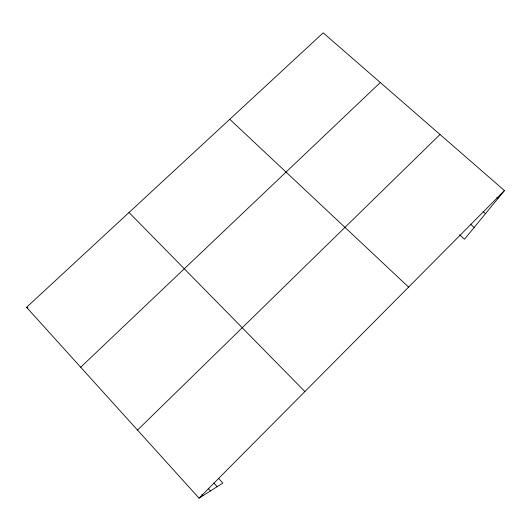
<?xml version="1.0" encoding="UTF-8"?>
<svg xmlns="http://www.w3.org/2000/svg" width="531" height="531" viewBox="0 0 531 531"><rect width="100%" height="100%" fill="white"/><g stroke="black" fill="none" stroke-linecap="round" stroke-linejoin="round"><path stroke-width="0.8" d="M218.48 478.298L222.874 483.084L199.045 498.164L26.55 307.316L323.2 32.836L504.45 190.576L464.506 239.215L459.627 234.815M199.045 498.164L504.45 190.576M137.516 430.083L440.007 134.489M80.699 367.226L380.296 82.524M26.55 307.316L27.977 307.934M496.797 197.306L498.032 198.388M483.037 211.517L485.48 213.681M470.532 224.188L474.176 227.441M229.777 119.283L408.604 287.105M129.02 212.506L304.894 391.559M213.82 483.024L217.172 486.695M208.252 488.527L210.455 490.943M201.833 494.5L202.928 495.708"/></g></svg>
